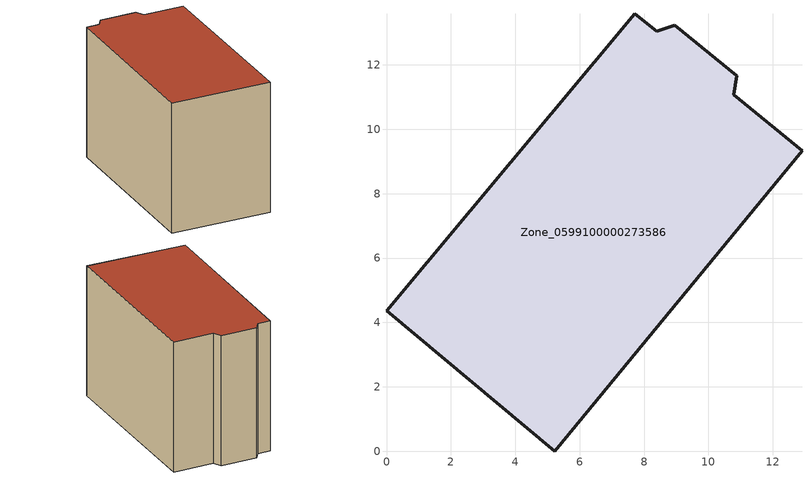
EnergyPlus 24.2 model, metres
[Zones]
Zone_0599100000273586
 floor ground (C_G): 10.78,11.08 12.9,9.34 5.22,0 0,4.36 7.71,13.59 8.39,13.05 8.96,13.24 10.87,11.67 z0
 wall outside (C_F): 0,4.36 5.22,0 12.9,9.34 10.78,11.08 10.87,11.67 8.96,13.24 8.39,13.05 7.71,13.59 0,4.36 z0:8.97
 roof outside (C_R): 8.39,13.05 7.71,13.59 0,4.36 5.22,0 12.9,9.34 10.78,11.08 10.87,11.67 8.96,13.24 z8.97
[BUILDING]
Pand.0599100000273586: North Axis=0; Terrain=City; Loads Convergence Tolerance Value=0.04; Temperature Convergence Tolerance Value=0.4; Solar Distribution=FullExterior; Maximum Number of Warmup Days=25; Minimum Number of Warmup Days=1
[Site:Location]
Rotterdam.The.Hague.AP_ZH_NLD Design_Conditions: Latitude=51.96; Longitude=4.45; Time Zone=1; Elevation=-4.5
[SITE:GROUNDTEMPERATURE:BUILDINGSURFACE]
18, 18, 18, 18, 18, 18, 18, 18, 18, 18, 18, 18
[MATERIAL] Thermal Absorptance=0.9; Solar Absorptance=0.7; Visible Absorptance=0.7
Name | Roughness | Thickness | Conductivity | Density | Specific Heat
G.TC.1946-1964 | MediumSmooth | 0.15 | 1 | 540 | 1210
F.TC.1946-1964 | Rough | 0.3 | 0.857143 | 1920 | 840
R.TC.1946-1964 | MediumRough | 0.2 | 0.235294 | 1500 | 1000
[CONSTRUCTION]
C_G: G.TC.1946-1964
C_F: F.TC.1946-1964
C_R: R.TC.1946-1964
[ZONE]
Zone_0599100000273586: Type=1; Multiplier=1; Ceiling Height=Autocalculate; Volume=Autocalculate; Floor Area=autocalculate; Part of Total Floor Area=Yes
[ZONEINFILTRATION:DESIGNFLOWRATE]
Infil_Zone_0599100000273586: Zone or ZoneList or Space or SpaceList=Zone_0599100000273586; Schedule=AlwaysOn; Design Flow Rate Calculation Method=Flow/Area; Flow Rate per Floor Area=0.003; Constant Term Coefficient=1; Temperature Term Coefficient=0; Velocity Term Coefficient=0; Velocity Squared Term Coefficient=0
[HVACTEMPLATE:ZONE:IDEALLOADSAIRSYSTEM]
Zone_0599100000273586: Maximum Heating Supply Air Temperature=50; Minimum Cooling Supply Air Temperature=13; Maximum Heating Supply Air Humidity Ratio=0.0156; Minimum Cooling Supply Air Humidity Ratio=0.0077; Heating Limit=NoLimit; Cooling Limit=NoLimit; Dehumidification Control Type=ConstantSensibleHeatRatio; Cooling Sensible Heat Ratio=0.7; Dehumidification Setpoint=60; Humidification Control Type=None; Humidification Setpoint=30; Outdoor Air Method=None; Outdoor Air Flow Rate per Person=0.00944; Outdoor Air Flow Rate per Zone Floor Area=0; Outdoor Air Flow Rate per Zone=0; Demand Controlled Ventilation Type=None; Outdoor Air Economizer Type=NoEconomizer; Heat Recovery Type=None; Sensible Heat Recovery Effectiveness=0.7; Latent Heat Recovery Effectiveness=0.65
[ZONECONTROL:THERMOSTAT]
ThermostatControl_Zone_0599100000273586: Zone or ZoneList=Zone_0599100000273586; Control Type Schedule=DualSetpointControlType; Control 1=Thermostat_Zone_0599100000273586; Temperature Difference Between Cutout And Setpoint=0
[THERMOSTATSETPOINT:DUALSETPOINT]
Thermostat_Zone_0599100000273586: Heating Setpoint Temperature Schedule=HeatingSetpoint_Zone_0599100000273586; Cooling Setpoint Temperature Schedule=CoolingSetpoint_Zone_0599100000273586
[SCHEDULE:COMPACT]
HeatingSetpoint_Zone_0599100000273586: Through: 12/31, For: AllDays, Until: 24:00, 21
CoolingSetpoint_Zone_0599100000273586: Through: 12/31, For: AllDays, Until: 24:00, 24
DualSetpointControlType: Through: 12/31, For: AllDays, Until: 24:00, 4
AlwaysOn: Through: 12/31, For: AllDays, Until: 24:00, 1
